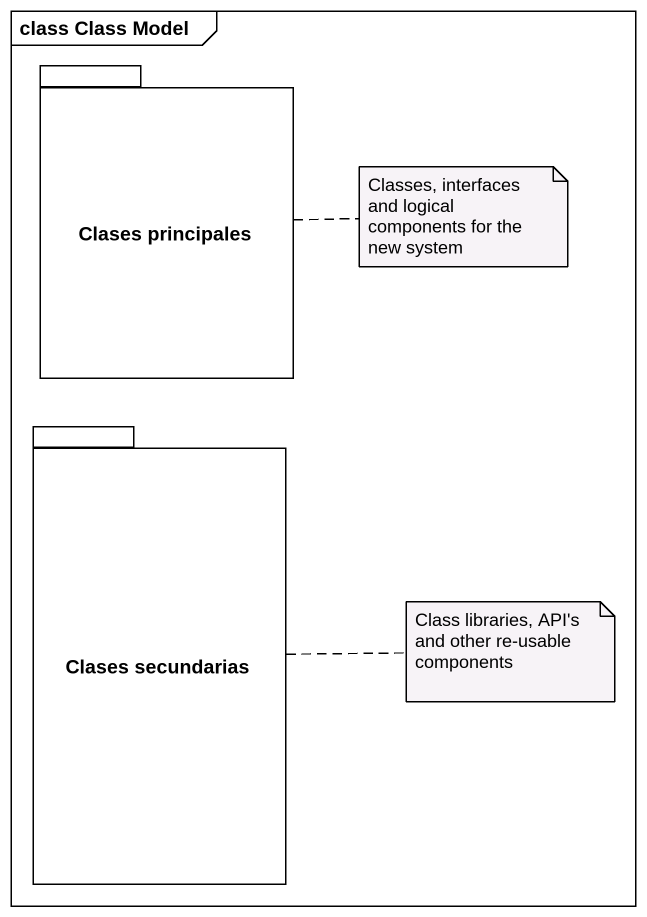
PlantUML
@startuml
mainframe class Class Model
package "Clases principales" as Clases_principales {
}
package "Clases secundarias" as Clases_secundarias {
}
note right of Clases_principales : Classes, interfaces and logical components for the new system
note right of Clases_secundarias : Class libraries, API's and other re-usable components
@enduml
